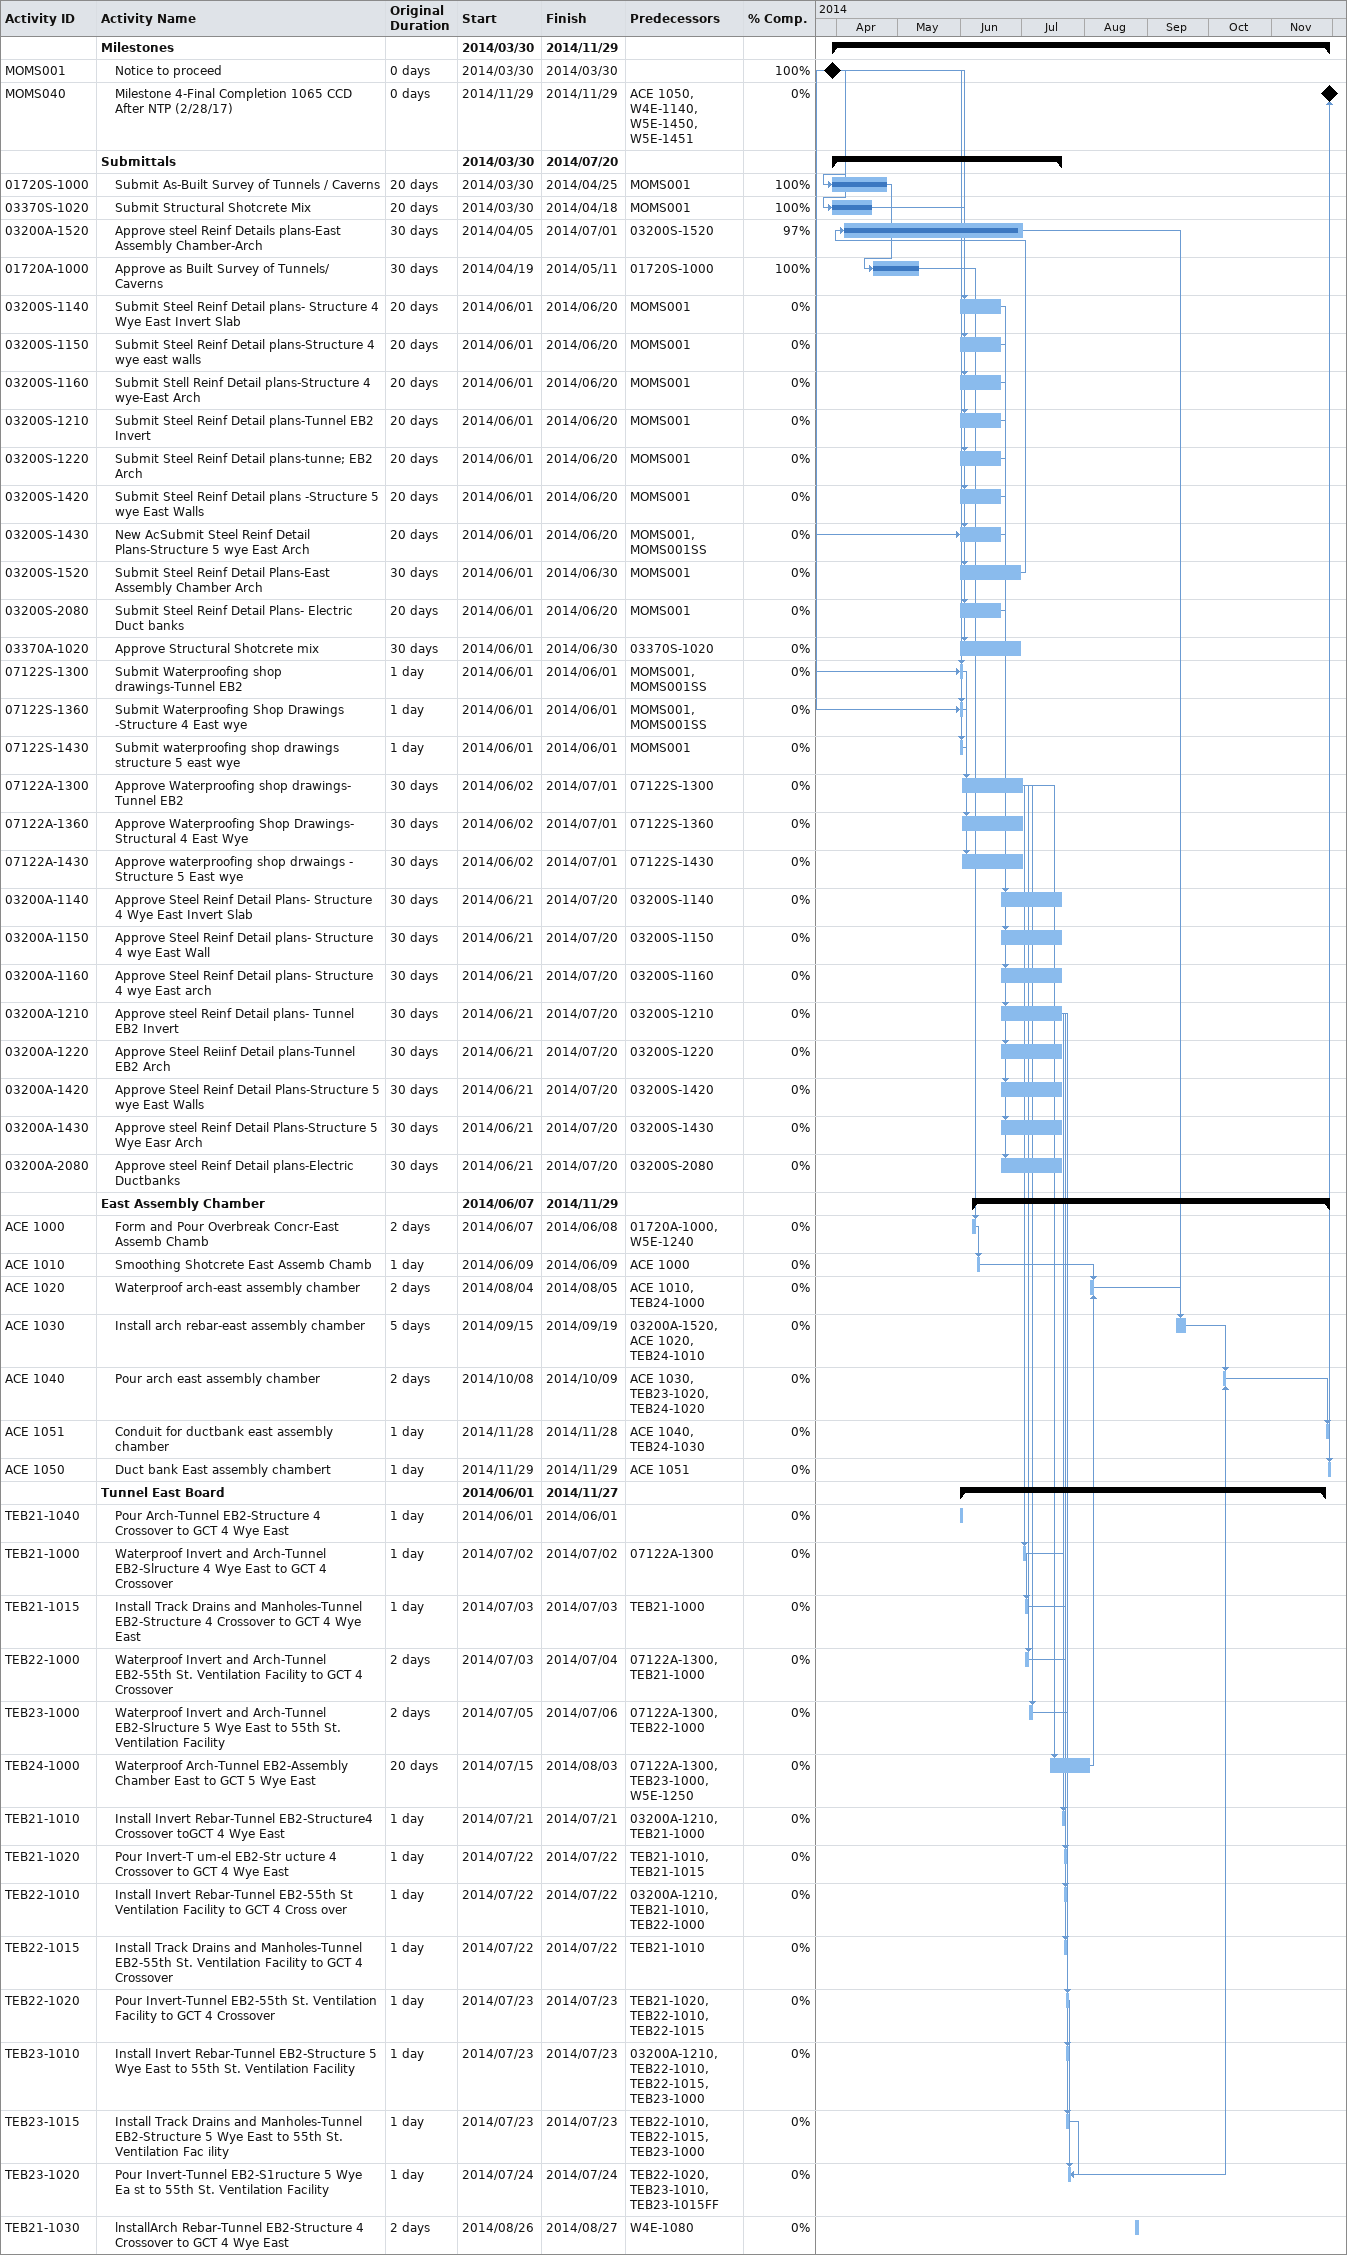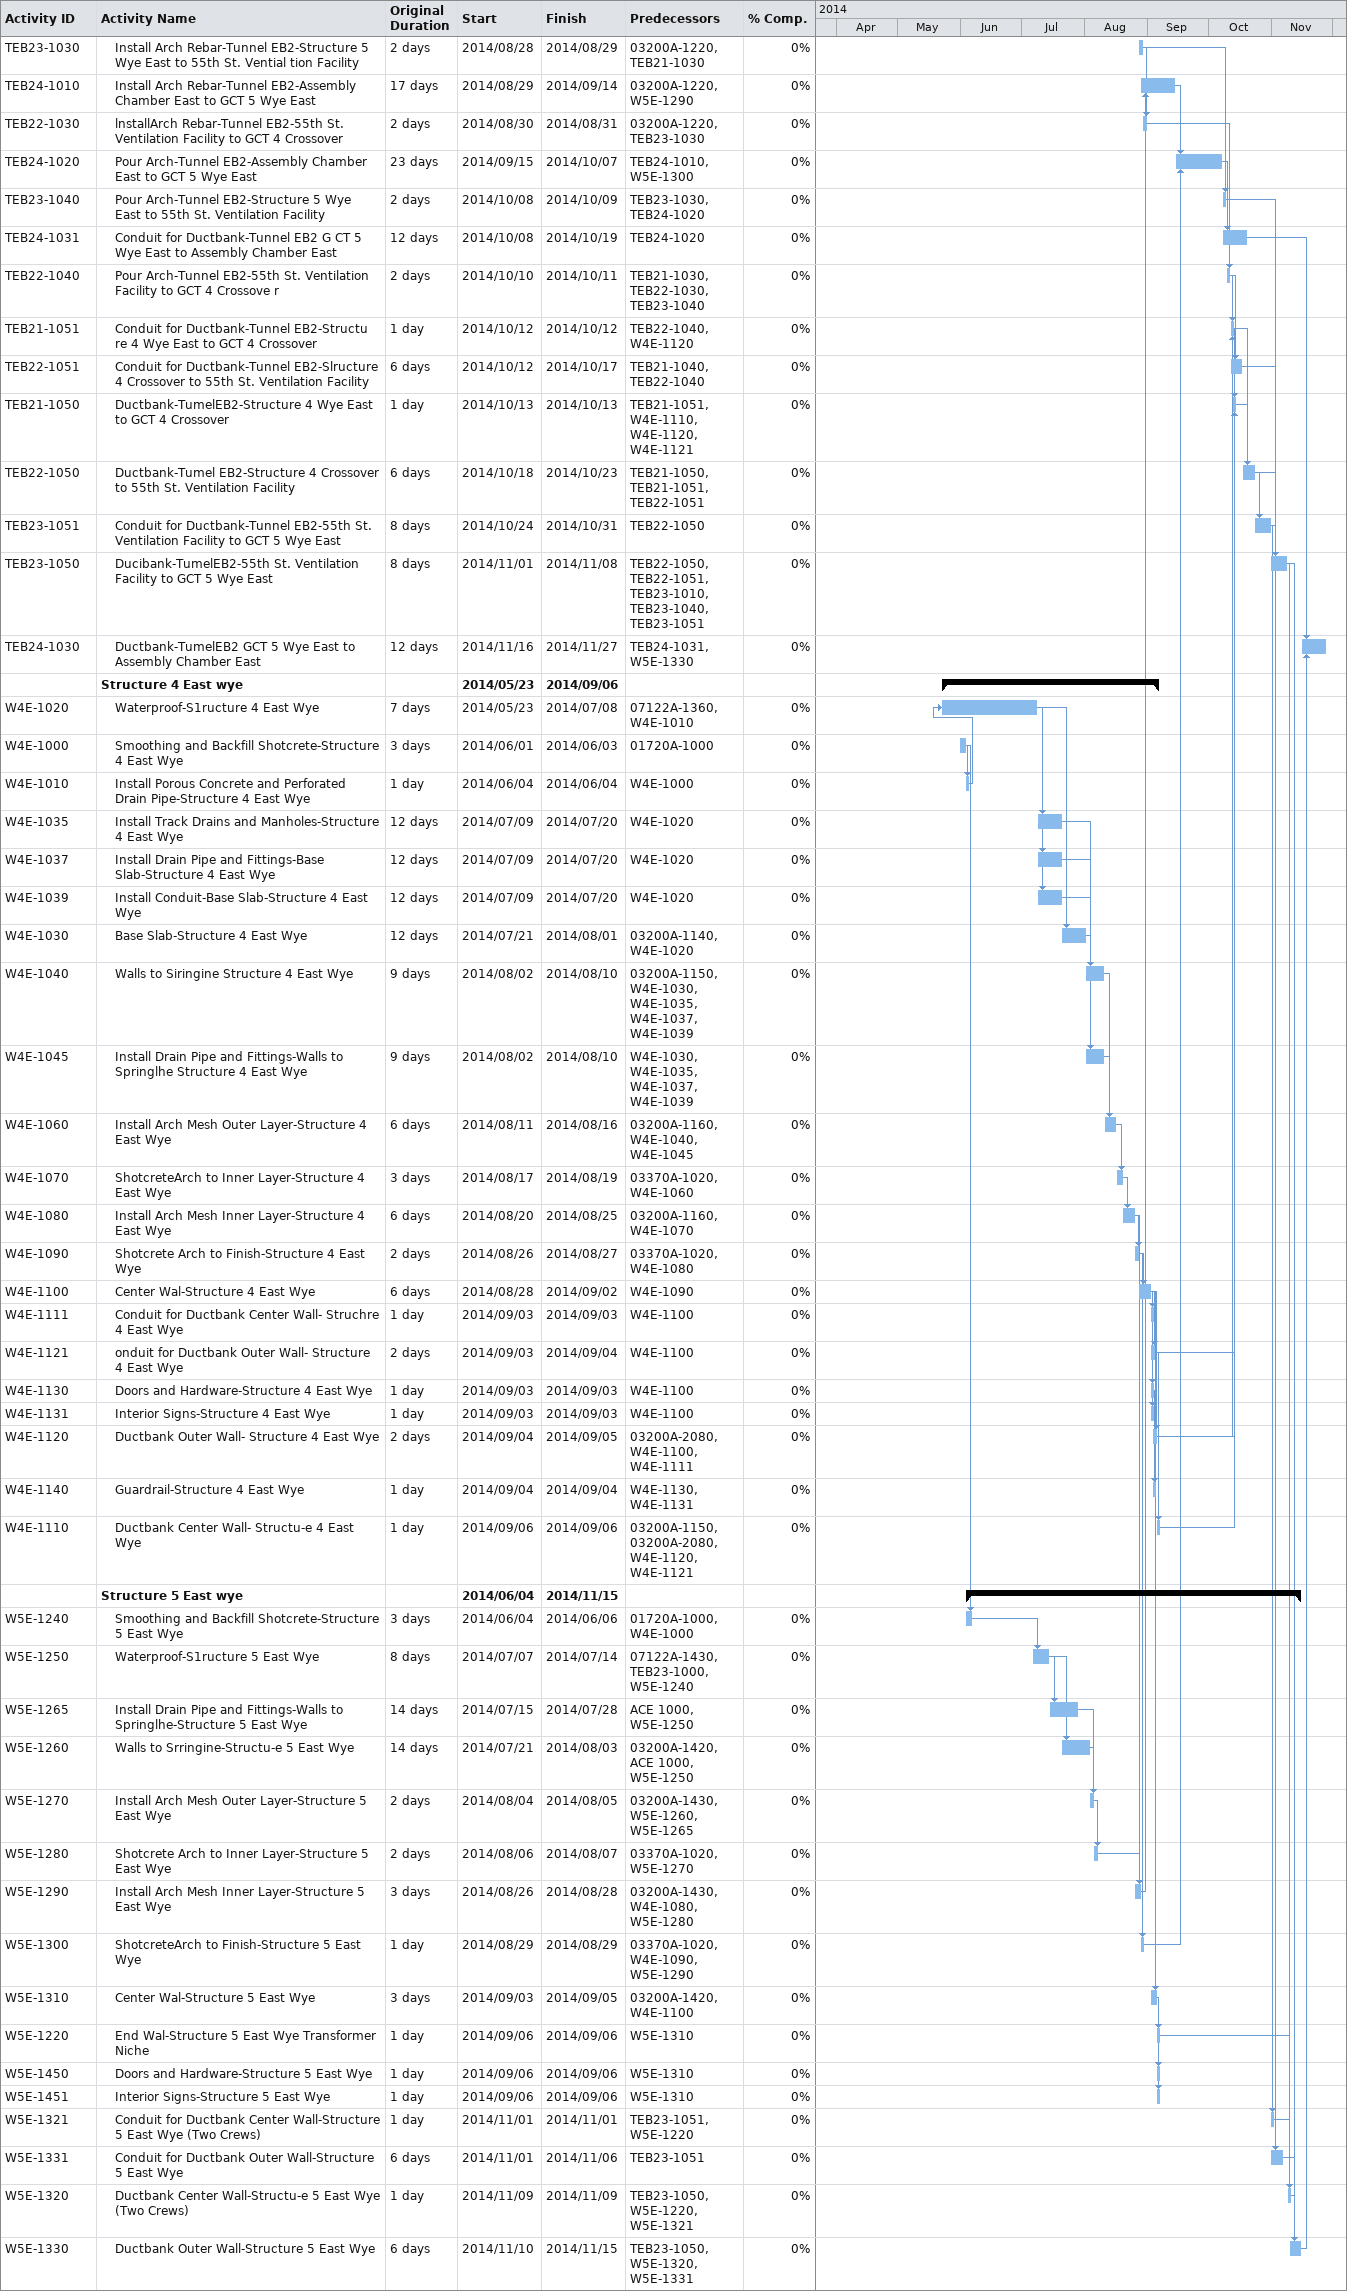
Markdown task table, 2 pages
| ID | Level | Task | Original duration | Start | Finish | Predecessors | % complete |
|---|---|---|---|---|---|---|---|
|  | 1 | **Milestones** |  | 2014-03-30 | 2014-11-29 |  |  |
| MOMS001 | 2 | Notice to proceed | 0d | 2014-03-30 | 2014-03-30 |  | 100 |
| MOMS040 | 2 | Milestone 4-Final Completion 1065 CCD After NTP (2/28/17) | 0d | 2014-11-29 | 2014-11-29 | ACE 1050, W4E-1140, W5E-1450, W5E-1451 | 0 |
|  | 1 | **Submittals** |  | 2014-03-30 | 2014-07-20 |  |  |
| 01720S-1000 | 2 | Submit As-Built Survey of Tunnels / Caverns | 20d | 2014-03-30 | 2014-04-25 | MOMS001 | 100 |
| 03370S-1020 | 2 | Submit Structural Shotcrete Mix | 20d | 2014-03-30 | 2014-04-18 | MOMS001 | 100 |
| 03200A-1520 | 2 | Approve steel Reinf Details plans-East Assembly Chamber-Arch | 30d | 2014-04-05 | 2014-07-01 | 03200S-1520 | 97 |
| 01720A-1000 | 2 | Approve as Built Survey of Tunnels/ Caverns | 30d | 2014-04-19 | 2014-05-11 | 01720S-1000 | 100 |
| 03200S-1140 | 2 | Submit Steel Reinf Detail plans- Structure 4 Wye East Invert Slab | 20d | 2014-06-01 | 2014-06-20 | MOMS001 | 0 |
| 03200S-1150 | 2 | Submit Steel Reinf Detail plans-Structure 4 wye east walls | 20d | 2014-06-01 | 2014-06-20 | MOMS001 | 0 |
| 03200S-1160 | 2 | Submit Stell Reinf Detail plans-Structure 4 wye-East Arch | 20d | 2014-06-01 | 2014-06-20 | MOMS001 | 0 |
| 03200S-1210 | 2 | Submit Steel Reinf Detail plans-Tunnel EB2 Invert | 20d | 2014-06-01 | 2014-06-20 | MOMS001 | 0 |
| 03200S-1220 | 2 | Submit Steel Reinf Detail plans-tunne; EB2 Arch | 20d | 2014-06-01 | 2014-06-20 | MOMS001 | 0 |
| 03200S-1420 | 2 | Submit Steel Reinf Detail plans -Structure 5 wye East Walls | 20d | 2014-06-01 | 2014-06-20 | MOMS001 | 0 |
| 03200S-1430 | 2 | New AcSubmit Steel Reinf Detail Plans-Structure 5 wye East Arch | 20d | 2014-06-01 | 2014-06-20 | MOMS001, MOMS001SS | 0 |
| 03200S-1520 | 2 | Submit Steel Reinf Detail Plans-East Assembly Chamber Arch | 30d | 2014-06-01 | 2014-06-30 | MOMS001 | 0 |
| 03200S-2080 | 2 | Submit Steel Reinf Detail Plans- Electric Duct banks | 20d | 2014-06-01 | 2014-06-20 | MOMS001 | 0 |
| 03370A-1020 | 2 | Approve Structural Shotcrete mix | 30d | 2014-06-01 | 2014-06-30 | 03370S-1020 | 0 |
| 07122S-1300 | 2 | Submit Waterproofing shop drawings-Tunnel EB2 | 1d | 2014-06-01 | 2014-06-01 | MOMS001, MOMS001SS | 0 |
| 07122S-1360 | 2 | Submit Waterproofing Shop Drawings -Structure 4 East wye | 1d | 2014-06-01 | 2014-06-01 | MOMS001, MOMS001SS | 0 |
| 07122S-1430 | 2 | Submit waterproofing shop drawings structure 5 east wye | 1d | 2014-06-01 | 2014-06-01 | MOMS001 | 0 |
| 07122A-1300 | 2 | Approve Waterproofing shop drawings- Tunnel EB2 | 30d | 2014-06-02 | 2014-07-01 | 07122S-1300 | 0 |
| 07122A-1360 | 2 | Approve Waterproofing Shop Drawings- Structural 4 East Wye | 30d | 2014-06-02 | 2014-07-01 | 07122S-1360 | 0 |
| 07122A-1430 | 2 | Approve waterproofing shop drwaings - Structure 5 East wye | 30d | 2014-06-02 | 2014-07-01 | 07122S-1430 | 0 |
| 03200A-1140 | 2 | Approve Steel Reinf Detail Plans- Structure 4 Wye East Invert Slab | 30d | 2014-06-21 | 2014-07-20 | 03200S-1140 | 0 |
| 03200A-1150 | 2 | Approve Steel Reinf Detail plans- Structure 4 wye East Wall | 30d | 2014-06-21 | 2014-07-20 | 03200S-1150 | 0 |
| 03200A-1160 | 2 | Approve Steel Reinf Detail plans- Structure 4 wye East arch | 30d | 2014-06-21 | 2014-07-20 | 03200S-1160 | 0 |
| 03200A-1210 | 2 | Approve steel Reinf Detail plans- Tunnel EB2 Invert | 30d | 2014-06-21 | 2014-07-20 | 03200S-1210 | 0 |
| 03200A-1220 | 2 | Approve Steel Reiinf Detail plans-Tunnel EB2 Arch | 30d | 2014-06-21 | 2014-07-20 | 03200S-1220 | 0 |
| 03200A-1420 | 2 | Approve Steel Reinf Detail Plans-Structure 5 wye East Walls | 30d | 2014-06-21 | 2014-07-20 | 03200S-1420 | 0 |
| 03200A-1430 | 2 | Approve steel Reinf Detail Plans-Structure 5 Wye Easr Arch | 30d | 2014-06-21 | 2014-07-20 | 03200S-1430 | 0 |
| 03200A-2080 | 2 | Approve steel Reinf Detail plans-Electric Ductbanks | 30d | 2014-06-21 | 2014-07-20 | 03200S-2080 | 0 |
|  | 1 | **East Assembly Chamber** |  | 2014-06-07 | 2014-11-29 |  |  |
| ACE 1000 | 2 | Form and Pour Overbreak Concr-East Assemb Chamb | 2d | 2014-06-07 | 2014-06-08 | 01720A-1000, W5E-1240 | 0 |
| ACE 1010 | 2 | Smoothing Shotcrete East Assemb Chamb | 1d | 2014-06-09 | 2014-06-09 | ACE 1000 | 0 |
| ACE 1020 | 2 | Waterproof arch-east assembly chamber | 2d | 2014-08-04 | 2014-08-05 | ACE 1010, TEB24-1000 | 0 |
| ACE 1030 | 2 | Install arch rebar-east assembly chamber | 5d | 2014-09-15 | 2014-09-19 | 03200A-1520, ACE 1020, TEB24-1010 | 0 |
| ACE 1040 | 2 | Pour arch east assembly chamber | 2d | 2014-10-08 | 2014-10-09 | ACE 1030, TEB23-1020, TEB24-1020 | 0 |
| ACE 1051 | 2 | Conduit for ductbank east assembly chamber | 1d | 2014-11-28 | 2014-11-28 | ACE 1040, TEB24-1030 | 0 |
| ACE 1050 | 2 | Duct bank East assembly chambert | 1d | 2014-11-29 | 2014-11-29 | ACE 1051 | 0 |
|  | 1 | **Tunnel East Board** |  | 2014-06-01 | 2014-11-27 |  |  |
| TEB21-1040 | 2 | Pour Arch-Tunnel EB2-Structure 4 Crossover to GCT 4 Wye East | 1d | 2014-06-01 | 2014-06-01 |  | 0 |
| TEB21-1000 | 2 | Waterproof Invert and Arch-Tunnel EB2-Slructure 4 Wye East to GCT 4 Crossover | 1d | 2014-07-02 | 2014-07-02 | 07122A-1300 | 0 |
| TEB21-1015 | 2 | Install Track Drains and Manholes-Tunnel EB2-Structure 4 Crossover to GCT 4 Wye East | 1d | 2014-07-03 | 2014-07-03 | TEB21-1000 | 0 |
| TEB22-1000 | 2 | Waterproof Invert and Arch-Tunnel EB2-55th St. Ventilation Facility to GCT 4 Crossover | 2d | 2014-07-03 | 2014-07-04 | 07122A-1300, TEB21-1000 | 0 |
| TEB23-1000 | 2 | Waterproof Invert and Arch-Tunnel EB2-Slructure 5 Wye East to 55th St. Ventilation Facility | 2d | 2014-07-05 | 2014-07-06 | 07122A-1300, TEB22-1000 | 0 |
| TEB24-1000 | 2 | Waterproof Arch-Tunnel EB2-Assembly Chamber East to GCT 5 Wye East | 20d | 2014-07-15 | 2014-08-03 | 07122A-1300, TEB23-1000, W5E-1250 | 0 |
| TEB21-1010 | 2 | Install Invert Rebar-Tunnel EB2-Structure4 Crossover toGCT 4 Wye East | 1d | 2014-07-21 | 2014-07-21 | 03200A-1210, TEB21-1000 | 0 |
| TEB21-1020 | 2 | Pour Invert-T um-el EB2-Str ucture 4 Crossover to GCT 4 Wye East | 1d | 2014-07-22 | 2014-07-22 | TEB21-1010, TEB21-1015 | 0 |
| TEB22-1010 | 2 | Install Invert Rebar-Tunnel EB2-55th St Ventilation Facility to GCT 4 Cross over | 1d | 2014-07-22 | 2014-07-22 | 03200A-1210, TEB21-1010, TEB22-1000 | 0 |
| TEB22-1015 | 2 | Install Track Drains and Manholes-Tunnel EB2-55th St. Ventilation Facility to GCT 4 Crossover | 1d | 2014-07-22 | 2014-07-22 | TEB21-1010 | 0 |
| TEB22-1020 | 2 | Pour Invert-Tunnel EB2-55th St. Ventilation Facility to GCT 4 Crossover | 1d | 2014-07-23 | 2014-07-23 | TEB21-1020, TEB22-1010, TEB22-1015 | 0 |
| TEB23-1010 | 2 | Install Invert Rebar-Tunnel EB2-Structure 5 Wye East to 55th St. Ventilation Facility | 1d | 2014-07-23 | 2014-07-23 | 03200A-1210, TEB22-1010, TEB22-1015, TEB23-1000 | 0 |
| TEB23-1015 | 2 | Install Track Drains and Manholes-Tunnel EB2-Structure 5 Wye East to 55th St. Ventilation Fac ility | 1d | 2014-07-23 | 2014-07-23 | TEB22-1010, TEB22-1015, TEB23-1000 | 0 |
| TEB23-1020 | 2 | Pour Invert-Tunnel EB2-S1ructure 5 Wye Ea st to 55th St. Ventilation Facility | 1d | 2014-07-24 | 2014-07-24 | TEB22-1020, TEB23-1010, TEB23-1015FF | 0 |
| TEB21-1030 | 2 | lnstallArch Rebar-Tunnel EB2-Structure 4 Crossover to GCT 4 Wye East | 2d | 2014-08-26 | 2014-08-27 | W4E-1080 | 0 |
| TEB23-1030 | 2 | Install Arch Rebar-Tunnel EB2-Structure 5 Wye East to 55th St. Vential tion Facility | 2d | 2014-08-28 | 2014-08-29 | 03200A-1220, TEB21-1030 | 0 |
| TEB24-1010 | 2 | Install Arch Rebar-Tunnel EB2-Assembly Chamber East to GCT 5 Wye East | 17d | 2014-08-29 | 2014-09-14 | 03200A-1220, W5E-1290 | 0 |
| TEB22-1030 | 2 | lnstallArch Rebar-Tunnel EB2-55th St. Ventilation Facility to GCT 4 Crossover | 2d | 2014-08-30 | 2014-08-31 | 03200A-1220, TEB23-1030 | 0 |
| TEB24-1020 | 2 | Pour Arch-Tunnel EB2-Assembly Chamber East to GCT 5 Wye East | 23d | 2014-09-15 | 2014-10-07 | TEB24-1010, W5E-1300 | 0 |
| TEB23-1040 | 2 | Pour Arch-Tunnel EB2-Structure 5 Wye East to 55th St. Ventilation Facility | 2d | 2014-10-08 | 2014-10-09 | TEB23-1030, TEB24-1020 | 0 |
| TEB24-1031 | 2 | Conduit for Ductbank-Tunnel EB2 G CT 5 Wye East to Assembly Chamber East | 12d | 2014-10-08 | 2014-10-19 | TEB24-1020 | 0 |
| TEB22-1040 | 2 | Pour Arch-Tunnel EB2-55th St. Ventilation Facility to GCT 4 Crossove r | 2d | 2014-10-10 | 2014-10-11 | TEB21-1030, TEB22-1030, TEB23-1040 | 0 |
| TEB21-1051 | 2 | Conduit for Ductbank-Tunnel EB2-Structu re 4 Wye East to GCT 4 Crossover | 1d | 2014-10-12 | 2014-10-12 | TEB22-1040, W4E-1120 | 0 |
| TEB22-1051 | 2 | Conduit for Ductbank-Tunnel EB2-Slructure 4 Crossover to 55th St. Ventilation Facility | 6d | 2014-10-12 | 2014-10-17 | TEB21-1040, TEB22-1040 | 0 |
| TEB21-1050 | 2 | Ductbank-TumelEB2-Structure 4 Wye East to GCT 4 Crossover | 1d | 2014-10-13 | 2014-10-13 | TEB21-1051, W4E-1110, W4E-1120, W4E-1121 | 0 |
| TEB22-1050 | 2 | Ductbank-Tumel EB2-Structure 4 Crossover to 55th St. Ventilation Facility | 6d | 2014-10-18 | 2014-10-23 | TEB21-1050, TEB21-1051, TEB22-1051 | 0 |
| TEB23-1051 | 2 | Conduit for Ductbank-Tunnel EB2-55th St. Ventilation Facility to GCT 5 Wye East | 8d | 2014-10-24 | 2014-10-31 | TEB22-1050 | 0 |
| TEB23-1050 | 2 | Ducibank-TumelEB2-55th St. Ventilation Facility to GCT 5 Wye East | 8d | 2014-11-01 | 2014-11-08 | TEB22-1050, TEB22-1051, TEB23-1010, TEB23-1040, TEB23-1051 | 0 |
| TEB24-1030 | 2 | Ductbank-TumelEB2 GCT 5 Wye East to Assembly Chamber East | 12d | 2014-11-16 | 2014-11-27 | TEB24-1031, W5E-1330 | 0 |
|  | 1 | **Structure 4 East wye** |  | 2014-05-23 | 2014-09-06 |  |  |
| W4E-1020 | 2 | Waterproof-S1ructure 4 East Wye | 7d | 2014-05-23 | 2014-07-08 | 07122A-1360, W4E-1010 | 0 |
| W4E-1000 | 2 | Smoothing and Backfill Shotcrete-Structure 4 East Wye | 3d | 2014-06-01 | 2014-06-03 | 01720A-1000 | 0 |
| W4E-1010 | 2 | Install Porous Concrete and Perforated Drain Pipe-Structure 4 East Wye | 1d | 2014-06-04 | 2014-06-04 | W4E-1000 | 0 |
| W4E-1035 | 2 | Install Track Drains and Manholes-Structure 4 East Wye | 12d | 2014-07-09 | 2014-07-20 | W4E-1020 | 0 |
| W4E-1037 | 2 | Install Drain Pipe and Fittings-Base Slab-Structure 4 East Wye | 12d | 2014-07-09 | 2014-07-20 | W4E-1020 | 0 |
| W4E-1039 | 2 | Install Conduit-Base Slab-Structure 4 East Wye | 12d | 2014-07-09 | 2014-07-20 | W4E-1020 | 0 |
| W4E-1030 | 2 | Base Slab-Structure 4 East Wye | 12d | 2014-07-21 | 2014-08-01 | 03200A-1140, W4E-1020 | 0 |
| W4E-1040 | 2 | Walls to Siringine Structure 4 East Wye | 9d | 2014-08-02 | 2014-08-10 | 03200A-1150, W4E-1030, W4E-1035, W4E-1037, W4E-1039 | 0 |
| W4E-1045 | 2 | Install Drain Pipe and Fittings-Walls to Springlhe Structure 4 East Wye | 9d | 2014-08-02 | 2014-08-10 | W4E-1030, W4E-1035, W4E-1037, W4E-1039 | 0 |
| W4E-1060 | 2 | Install Arch Mesh Outer Layer-Structure 4 East Wye | 6d | 2014-08-11 | 2014-08-16 | 03200A-1160, W4E-1040, W4E-1045 | 0 |
| W4E-1070 | 2 | ShotcreteArch to Inner Layer-Structure 4 East Wye | 3d | 2014-08-17 | 2014-08-19 | 03370A-1020, W4E-1060 | 0 |
| W4E-1080 | 2 | Install Arch Mesh Inner Layer-Structure 4 East Wye | 6d | 2014-08-20 | 2014-08-25 | 03200A-1160, W4E-1070 | 0 |
| W4E-1090 | 2 | Shotcrete Arch to Finish-Structure 4 East Wye | 2d | 2014-08-26 | 2014-08-27 | 03370A-1020, W4E-1080 | 0 |
| W4E-1100 | 2 | Center Wal-Structure 4 East Wye | 6d | 2014-08-28 | 2014-09-02 | W4E-1090 | 0 |
| W4E-1111 | 2 | Conduit for Ductbank Center Wall- Struchre 4 East Wye | 1d | 2014-09-03 | 2014-09-03 | W4E-1100 | 0 |
| W4E-1121 | 2 | onduit for Ductbank Outer Wall- Structure 4 East Wye | 2d | 2014-09-03 | 2014-09-04 | W4E-1100 | 0 |
| W4E-1130 | 2 | Doors and Hardware-Structure 4 East Wye | 1d | 2014-09-03 | 2014-09-03 | W4E-1100 | 0 |
| W4E-1131 | 2 | Interior Signs-Structure 4 East Wye | 1d | 2014-09-03 | 2014-09-03 | W4E-1100 | 0 |
| W4E-1120 | 2 | Ductbank Outer Wall- Structure 4 East Wye | 2d | 2014-09-04 | 2014-09-05 | 03200A-2080, W4E-1100, W4E-1111 | 0 |
| W4E-1140 | 2 | Guardrail-Structure 4 East Wye | 1d | 2014-09-04 | 2014-09-04 | W4E-1130, W4E-1131 | 0 |
| W4E-1110 | 2 | Ductbank Center Wall- Structu-e 4 East Wye | 1d | 2014-09-06 | 2014-09-06 | 03200A-1150, 03200A-2080, W4E-1120, W4E-1121 | 0 |
|  | 1 | **Structure 5 East wye** |  | 2014-06-04 | 2014-11-15 |  |  |
| W5E-1240 | 2 | Smoothing and Backfill Shotcrete-Structure 5 East Wye | 3d | 2014-06-04 | 2014-06-06 | 01720A-1000, W4E-1000 | 0 |
| W5E-1250 | 2 | Waterproof-S1ructure 5 East Wye | 8d | 2014-07-07 | 2014-07-14 | 07122A-1430, TEB23-1000, W5E-1240 | 0 |
| W5E-1265 | 2 | Install Drain Pipe and Fittings-Walls to Springlhe-Structure 5 East Wye | 14d | 2014-07-15 | 2014-07-28 | ACE 1000, W5E-1250 | 0 |
| W5E-1260 | 2 | Walls to Srringine-Structu-e 5 East Wye | 14d | 2014-07-21 | 2014-08-03 | 03200A-1420, ACE 1000, W5E-1250 | 0 |
| W5E-1270 | 2 | Install Arch Mesh Outer Layer-Structure 5 East Wye | 2d | 2014-08-04 | 2014-08-05 | 03200A-1430, W5E-1260, W5E-1265 | 0 |
| W5E-1280 | 2 | Shotcrete Arch to Inner Layer-Structure 5 East Wye | 2d | 2014-08-06 | 2014-08-07 | 03370A-1020, W5E-1270 | 0 |
| W5E-1290 | 2 | Install Arch Mesh Inner Layer-Structure 5 East Wye | 3d | 2014-08-26 | 2014-08-28 | 03200A-1430, W4E-1080, W5E-1280 | 0 |
| W5E-1300 | 2 | ShotcreteArch to Finish-Structure 5 East Wye | 1d | 2014-08-29 | 2014-08-29 | 03370A-1020, W4E-1090, W5E-1290 | 0 |
| W5E-1310 | 2 | Center Wal-Structure 5 East Wye | 3d | 2014-09-03 | 2014-09-05 | 03200A-1420, W4E-1100 | 0 |
| W5E-1220 | 2 | End Wal-Structure 5 East Wye Transformer Niche | 1d | 2014-09-06 | 2014-09-06 | W5E-1310 | 0 |
| W5E-1450 | 2 | Doors and Hardware-Structure 5 East Wye | 1d | 2014-09-06 | 2014-09-06 | W5E-1310 | 0 |
| W5E-1451 | 2 | Interior Signs-Structure 5 East Wye | 1d | 2014-09-06 | 2014-09-06 | W5E-1310 | 0 |
| W5E-1321 | 2 | Conduit for Ductbank Center Wall-Structure 5 East Wye (Two Crews) | 1d | 2014-11-01 | 2014-11-01 | TEB23-1051, W5E-1220 | 0 |
| W5E-1331 | 2 | Conduit for Ductbank Outer Wall-Structure 5 East Wye | 6d | 2014-11-01 | 2014-11-06 | TEB23-1051 | 0 |
| W5E-1320 | 2 | Ductbank Center Wall-Structu-e 5 East Wye (Two Crews) | 1d | 2014-11-09 | 2014-11-09 | TEB23-1050, W5E-1220, W5E-1321 | 0 |
| W5E-1330 | 2 | Ductbank Outer Wall-Structure 5 East Wye | 6d | 2014-11-10 | 2014-11-15 | TEB23-1050, W5E-1320, W5E-1331 | 0 |
